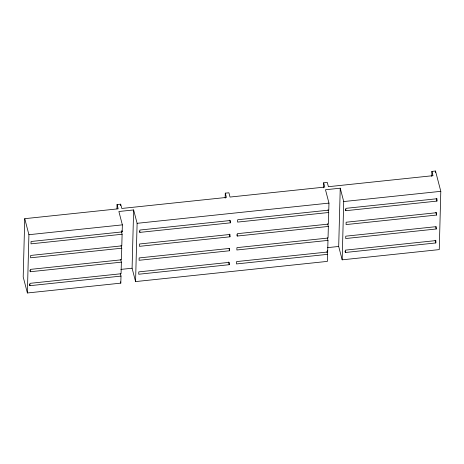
<?xml version="1.0" encoding="UTF-8"?>
<svg xmlns="http://www.w3.org/2000/svg" width="464" height="464" viewBox="0 0 464 464"><rect width="100%" height="100%" fill="white"/><g stroke="black" fill="none" stroke-linecap="round" stroke-linejoin="round"><path stroke-width="0.7" d="M121 276.103L29.882 285.696L29.945 283.342L121.063 273.748L121.371 262.154L30.247 271.747L30.311 269.393L121.435 259.799L121.742 248.205L30.618 257.798L30.682 255.444L121.8 245.85L122.107 234.25L30.989 243.849L31.053 241.495L122.171 231.896L122.357 224.866L118.877 211.503L133.632 209.948L132.089 268.221L135.569 281.584L327.422 261.383L327.607 254.347L236.489 263.941L236.553 261.586L327.671 251.993L327.978 240.398L236.86 249.992L236.918 247.637L328.042 238.044L328.35 226.444L237.226 236.043L237.29 233.688L328.413 224.095L328.721 212.495L237.597 222.094L237.661 219.739L328.779 210.14L328.964 203.11L325.484 189.747L340.24 188.193L338.697 246.465L342.177 259.828L439.257 249.603L440.8 191.33L435.51 171.025L431.903 171.402L433.016 175.676L328.402 186.696L327.288 182.422L323.675 182.799L324.788 187.073L230.016 197.055L228.903 192.78L225.289 193.157L226.403 197.438L121.794 208.452L120.681 204.177L117.067 204.554L118.181 208.829L24.743 218.672L23.2 276.944L27.376 292.975L120.814 283.139L121 276.103L120.304 273.429M27.376 292.975L28.919 234.703L24.743 218.672M116.951 208.875L117.067 204.554M120.64 205.616L120.681 204.177M135.569 281.584L137.112 223.312L133.632 209.948M139.832 232.389L139.89 230.034L230.393 220.504L230.33 222.853L139.832 232.389L139.478 231.043M225.156 198.198L225.289 193.157M229.222 264.706L229.286 262.351L138.782 271.881L138.724 274.236L229.222 264.706L228.526 262.021M229.593 250.757L229.657 248.402L139.154 257.932L139.09 260.287L229.593 250.757L229.071 248.745M229.964 236.808L230.022 234.453L139.525 243.983L139.461 246.338L229.964 236.808L229.262 234.123M323.541 187.833L323.675 182.799M342.177 259.828L343.72 201.556L340.24 188.193M345.773 210.702L345.831 208.348L437.001 198.743L436.943 201.098L345.773 210.702L345.465 209.287M345.332 252.48L345.396 250.125L435.893 240.596L435.835 242.95L345.332 252.48L344.984 251.14M431.769 176.442L431.903 171.402M435.47 172.463L435.51 171.025M436.201 229.001L436.264 226.647L345.761 236.176L345.703 238.531L436.201 229.001L435.679 226.989M436.572 215.052L436.636 212.698L346.132 222.227L346.069 224.582L436.572 215.052L435.87 212.367M28.919 234.703L122.357 224.866M137.112 223.312L328.964 203.11M343.72 201.556L440.8 191.33M120.849 269.404L132.089 268.221M327.456 247.648L338.697 246.465M436.241 198.412L436.943 201.098M435.133 240.265L435.835 242.95M328.025 209.827L328.721 212.495M327.654 223.776L328.35 226.444M327.282 237.725L327.978 240.398M327.323 250.659L327.671 251.993M326.911 251.674L327.607 254.347M236.878 234.697L237.226 236.043M229.634 220.168L230.33 222.853M121.823 230.562L122.171 231.896M121.411 231.582L122.107 234.25M121.046 245.531L121.742 248.205M120.675 259.48L121.371 262.154M120.466 281.799L120.814 283.139M29.899 270.408L30.247 271.747M29.528 284.357L29.882 285.696"/></g></svg>
